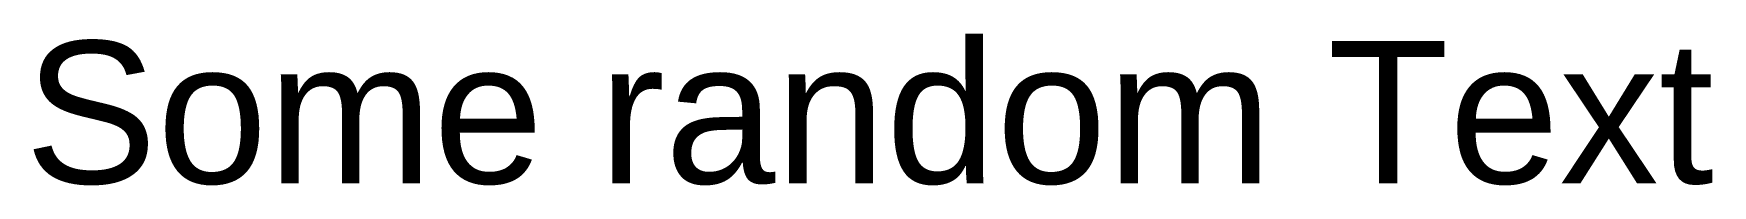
# Model space of a CAD drawing. Header units: millimetres. Extents: x 2062 to 2091.5, y 1169.9 to 1172.5.
import ezdxf

# ---------------------------------------------------------------- set-up
doc = ezdxf.new("R2010")
doc.units = ezdxf.units.MM
doc.styles.get("Standard").update_dxf_attribs({"font": 'arial.ttf'})

msp = doc.modelspace()

# ---------------------------------------------------------------- texts
msp.add_text('Some random Text', height=2.5).set_placement((2061.874, 1169.889))

doc.saveas('drawing.dxf')
